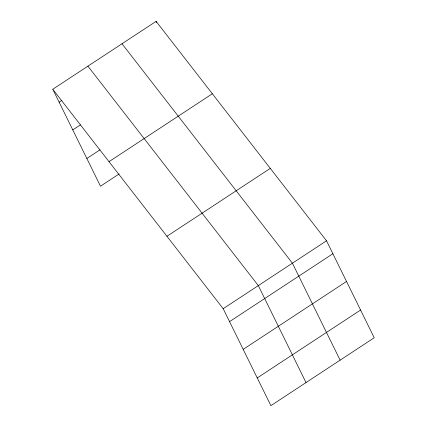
<?xml version="1.0" encoding="UTF-8"?>
<svg xmlns="http://www.w3.org/2000/svg" width="427" height="427" viewBox="0 0 427 427"><rect width="100%" height="100%" fill="white"/><g stroke="black" fill="none" stroke-linecap="round" stroke-linejoin="round"><path stroke-width="0.64" d="M52.772 89.248L156.117 21.35L326.516 240.796L374.228 337.752L270.883 405.65L223.177 308.694L52.772 89.248L100.484 186.204L119.149 173.944M59.139 102.192L61.888 100.388M72.782 129.915L80.468 124.865M86.841 158.481L100.014 149.824M109.008 161.662L212.347 93.764M166.941 236.275L270.286 168.377M223.177 308.694L326.516 240.796M229.545 321.632L332.884 253.734M243.187 349.361L346.527 281.462M257.241 377.927L360.585 310.029M122.015 43.757L292.415 263.203L340.122 360.158M87.909 66.164L258.314 285.604L306.02 382.565M156.117 21.35L156.693 22.524"/></g></svg>
